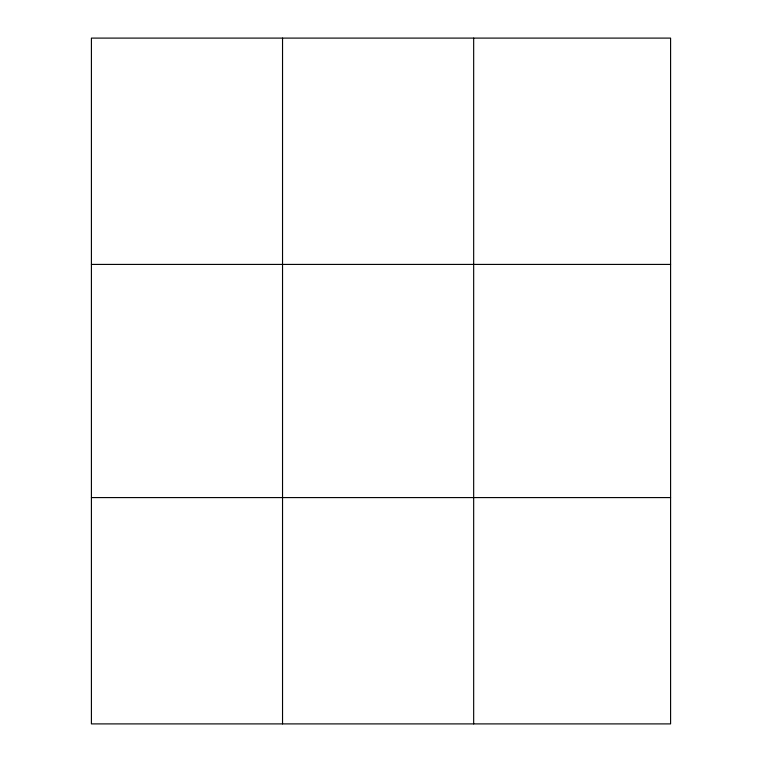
<?xml version="1.0" encoding="UTF-8"?>
<svg xmlns="http://www.w3.org/2000/svg" width="762" height="762" viewBox="0 0 762 762"><rect width="100%" height="100%" fill="white"/><g stroke="black" fill="none" stroke-linecap="round" stroke-linejoin="round"><path stroke-width="1.14" d="M282.54 723.9L282.54 38.1M473.669 723.9L473.669 38.1M670.589 264.414L670.589 38.1L91.411 38.1L91.411 723.9L670.589 723.9L670.589 264.414L91.411 264.414M91.411 497.586L670.589 497.586"/></g></svg>
